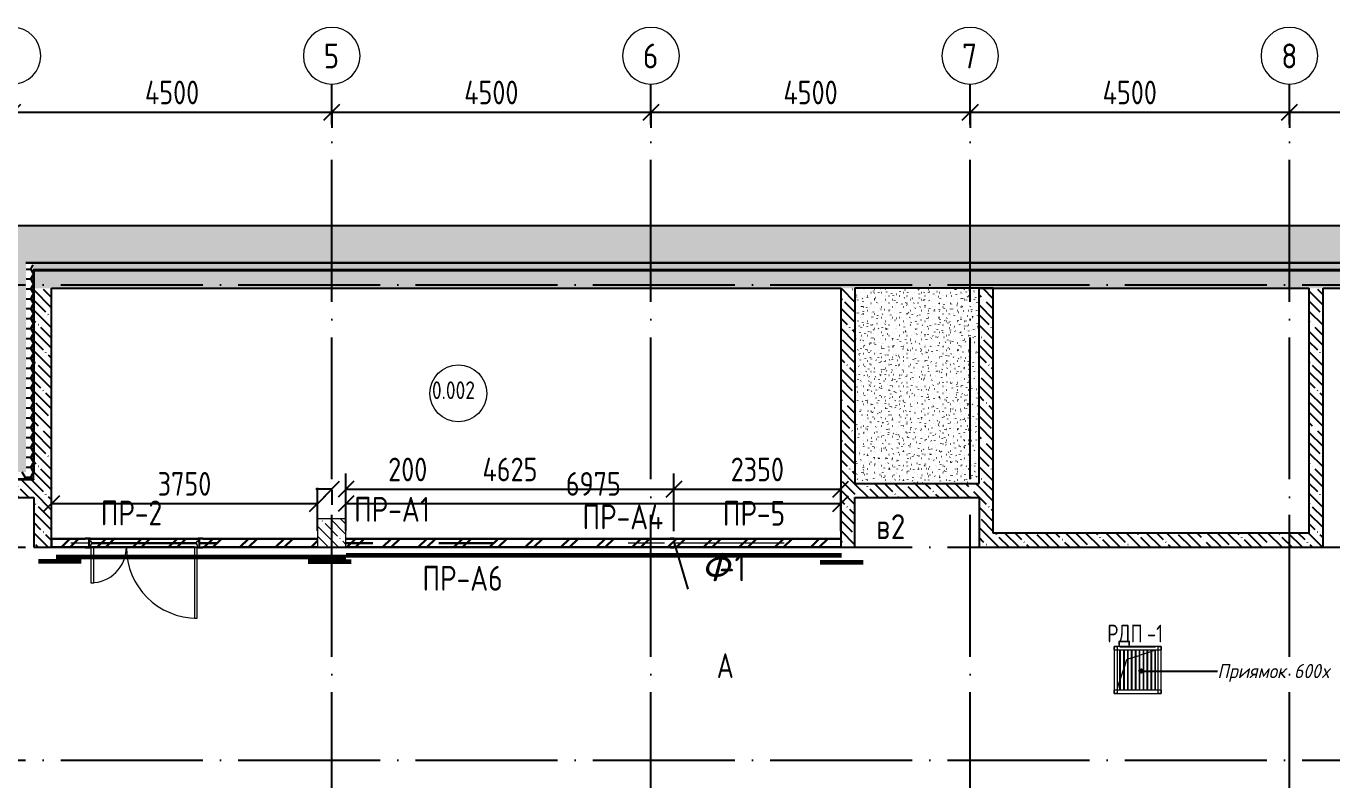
# Model space of a CAD drawing. Header units: millimetres. Extents: x -592259 to 288321, y -552984 to 293768.
# Drawn here: x 10719 to 29126, y 161022 to 171645 of the extents above; entities that cross this region are included whole.
import ezdxf

# ---------------------------------------------------------------- set-up
doc = ezdxf.new("R2010")
doc.units = ezdxf.units.MM
doc.linetypes.add('ADSK_Линия сетки', pattern=[2500, 2000, -250, 0, -250])
doc.layers.get('Defpoints').update_dxf_attribs({"color": 250})
for name, color, linetype, lineweight in [('0.2) Кирпич', 30, 'Continuous', 30), ('2.1)Фарх 2 выполн.', 160, 'Continuous', 30), ('3) Перемычки готовы', 3, 'Continuous', 30), ('4.1.3) Штук  3.1 вып по кирп подвал.', 6, 'Continuous', 60), ('A-ANNO-DIMS', 250, 'Continuous', 9), ('A-AREA-IDEN', 250, 'Continuous', 9), ('A-DETL', 250, 'Continuous', 5), ('A-DETL-1', 250, 'Continuous', 53), ('A-DETL-GENF-1', 250, 'Continuous', 5), ('A-DOOR', 250, 'Continuous', 5), ('A-DOOR-1', 250, 'Continuous', 13), ('A-DOOR-FRAM', 250, 'Continuous', 5), ('A-GENM-1', 250, 'Continuous', 5), ('A-GENM-2', 250, 'Continuous', 5), ('A-GENM-IDEN', 250, 'Continuous', 9), ('A-WALL', 250, 'Continuous', 9), ('A-WALL-1', 250, 'Continuous', 50), ('A-WALL-2', 250, 'Continuous', 5), ('A-WALL-3', 250, 'Continuous', 13), ('G-ANNO-SYMB-3', 250, 'Continuous', 9), ('G-ANNO-TEXT', 250, 'Continuous', 9), ('I-WALL-1', 250, 'Continuous', 5), ('S-COLS-1', 250, 'Continuous', 5), ('S-COLS-2', 250, 'Continuous', 5), ('S-FNDN-1', 250, 'Continuous', 5), ('Оси', 250, 'Continuous', 9), ('Оси-1', 250, 'ADSK_Линия сетки', 9)]:
    doc.layers.add(name, color=color, linetype=linetype, lineweight=lineweight)
doc.styles.add('GOST Common', font='', dxfattribs={"width": 0.9, "height": 350})
doc.styles.add('GOST Common_1', font='', dxfattribs={"width": 0.9, "height": 250})
doc.styles.add('GOST Common_2', font='', dxfattribs={"width": 0.8, "height": 350})
doc.styles.add('ISOCPEUR', font='isocpeur.ttf', dxfattribs={"width": 0.8, "height": 100})
doc.styles.add('ISOCPEUR_I', font='isocpeui.ttf', dxfattribs={"width": 0.9, "height": 12.5})
doc.styles.add('ISOCPEUR_I_1', font='ГОСТ тип А.ttf', dxfattribs={"height": 2500})
doc.styles.get("Standard").update_dxf_attribs({"font": 'ГОСТ тип А.ttf'})
doc.styles.get('GOST Common').set_extended_font_data('GOST Common')
doc.styles.get('GOST Common_1').set_extended_font_data('GOST Common')
doc.styles.get('GOST Common_2').set_extended_font_data('GOST Common')
doc.dimstyles.new('А3', dxfattribs={"dimtxt": 333, "dimasz": 222, "dimexe": 222, "dimexo": 111, "dimgap": 111, "dimtad": 1, "dimtoh": 1, "dimdec": 0, "dimrnd": 0.0015, "dimzin": 0, "dimdsep": 46, "dimtxsty": 'Standard', "dimblk": 'OBLIQUE', "dimcen": 0, "dimclrd": 7, "dimclre": 7, "dimclrt": 7, "dimadec": 0, "dimazin": 0, "dimtfac": 1, "dimtdec": 0, "dimtofl": 0, "dimtmove": 0, "dimatfit": 3, "dimfxl": 1, "dimtolj": 1, "dimtzin": 0, "dimarcsym": 0})
pattern_1 = [(135, (-2722.6, 109625.46), (-142.5612, -142.5612), []), (135, (-2580.04, 109625.46), (-142.5612, -142.5612), [252.016, -50.403, 3.353, -47.05])]
pattern_2 = [(0, (-2722.6, 109625.456), (120.968, 69.841), [80.645, -161.29]), (120, (-2722.6, 109625.456), (-120.96808, 69.84086), [80.645, -161.29]), (60, (-2722.6, 109625.456), (-8e-05, 139.68186), [0, -161.29, 80.645, 0])]
pattern_3 = [(45, (-2722.6, 109625.46), (-251.4472, 251.4472), []), (45, (-2722.6, 110006.46), (-251.4472, 251.4472), [])]

# ---------------------------------------------------------------- blocks, each defined once
blk = doc.blocks.new('BSC_Колонна _Прямоугольная - 400x400-V13-АР1_План расстановки фахверков на отм_ -3_400_ Секция 1_')
at = {"layer": 'S-COLS-2'}
h = blk.add_hatch(dxfattribs=at)
h.set_pattern_fill('FP_21', color=256, style=0, pattern_type=2)
h.set_pattern_definition([(135, (-17750, -54875), (-142.5619, -142.5619), []), (135, (-17607.44, -54875), (-142.5619, -142.5619), [252.016, -50.403, 3.353, -47.05])])
h.paths.add_polyline_path([(-200, -200), (200, -200), (200, 200), (-200, 200)])
at = {"layer": 'S-COLS-1'}
for p, q in [((200, 200), (-200, 200)), ((-200, 200), (-200, -200)), ((200, -200), (200, 200)), ((-200, -200), (200, -200))]:
    blk.add_line(p, q, dxfattribs=at)
blk = doc.blocks.new('Дверь_СКБ_2Ст - СОШ_Дв_1570_1550_x2100h _пр_ завертка-35617996-АР1_План расстановки фахверков на отм_ -3_400_ Секция 1_')
at = {"layer": 'A-DOOR'}
h = blk.add_hatch(dxfattribs=at)
h.set_pattern_fill('FP_50', color=256, style=0, pattern_type=2)
h.set_pattern_definition([(135, (1501.41, 124.685), (-14.14214, -14.14214), []), (225, (1501.41, 124.685), (14.14214, -14.14214), [])])
h.paths.add_polyline_path([(797.5, 60), (787.5, 60), (787.5, -60), (797.5, -60)])
at = {"layer": 'A-DOOR-FRAM'}
h = blk.add_hatch(dxfattribs=at)
h.set_pattern_fill('FP_51', color=256, style=0, pattern_type=2)
h.set_pattern_definition([(45, (-621.384, 124.685), (-14.1421, 14.1421), []), (135, (-621.384, 124.685), (-14.1421, -14.1421), [])])
h.paths.add_polyline_path([(-762.5, 60), (-772.5, 60), (-772.5, -60), (-762.5, -60)])
at = {"layer": 'A-DOOR'}
for centre, radius, start, end in [((-737.5, 60), 1000, 0, 90), ((762.5, 60), 500, 90, 180)]:
    blk.add_arc(centre, radius, start, end, dxfattribs=at)
at = {"layer": 'A-DOOR-1'}
for p, q in [((-737.5, 1060), (-737.5, 60)), ((-697.5, 1060), (-737.5, 1060)), ((-697.5, 60), (-697.5, 1060)), ((762.5, 560), (722.5, 560)), ((722.5, 560), (722.5, 60)), ((762.5, 60), (762.5, 560)), ((-737.5, 60), (-697.5, 60)), ((722.5, 60), (762.5, 60))]:
    blk.add_line(p, q, dxfattribs=at)
at = {"layer": 'A-DOOR-FRAM'}
for p, q in [((-747.5, 68), (-817.5, 68)), ((-817.5, 68), (-817.5, 60)), ((-817.5, 60), (-747.5, 60)), ((-762.5, 60), (-772.5, 60)), ((-772.5, 60), (-772.5, -60)), ((-737.5, 60), (-762.5, 60)), ((-762.5, 60), (-762.5, -20)), ((-762.5, -60), (-762.5, 60)), ((-747.5, 60), (-747.5, 68)), ((-737.5, 20), (-737.5, 60)), ((-727.5, 20), (-737.5, 20)), ((-727.5, -20), (-727.5, 20)), ((762.5, 20), (752.5, 20)), ((752.5, 20), (752.5, -20)), ((762.5, 60), (762.5, 20)), ((787.5, 60), (762.5, 60)), ((842.5, 68), (772.5, 68)), ((772.5, 68), (772.5, 60)), ((772.5, 60), (842.5, 60)), ((787.5, -20), (787.5, 60)), ((797.5, 60), (787.5, 60)), ((787.5, 60), (787.5, -60)), ((797.5, -60), (797.5, 60)), ((842.5, 60), (842.5, 68)), ((-747.5, -60), (-817.5, -60)), ((-817.5, -60), (-817.5, -68)), ((-817.5, -68), (-747.5, -68)), ((-772.5, -60), (-762.5, -60)), ((-762.5, -20), (-727.5, -20)), ((-747.5, -20), (-762.5, -20)), ((-762.5, -20), (-762.5, -60)), ((-762.5, -60), (-747.5, -60)), ((-747.5, -60), (-747.5, -20)), ((-747.5, -68), (-747.5, -60)), ((752.5, -20), (787.5, -20)), ((787.5, -20), (772.5, -20)), ((772.5, -20), (772.5, -60)), ((772.5, -60), (787.5, -60)), ((842.5, -60), (772.5, -60)), ((772.5, -60), (772.5, -68)), ((772.5, -68), (842.5, -68)), ((787.5, -60), (787.5, -20)), ((787.5, -60), (797.5, -60)), ((842.5, -68), (842.5, -60))]:
    blk.add_line(p, q, dxfattribs=at)
blk = doc.blocks.new('230_Приямок стенки вертикально _Фунд_Плита_ - 230_Приямок стенки вертикально _Фунд_Плита_-32143332-АР1_План расстановки фахверков на отм_ -3_400_ Секция 1_')
at = {"layer": 'S-FNDN-1'}
for p, q in [((-77, 174), (-33, 189)), ((-22, 193), (22, 207)), ((33, 211), (77, 226)), ((88, 229), (132, 244)), ((143, 248), (187, 262)), ((198, 266), (242, 281)), ((253, 284), (255, 285)), ((-242, -125), (-198, 5)), ((-186, 41), (-150, 150)), ((-150, 150), (-143, 152)), ((-132, 156), (-88, 171)), ((-285, -255), (-253, -160))]:
    blk.add_line(p, q, dxfattribs=at)
blk = doc.blocks.new('ADSK_КолоннаНесущая_Швеллер_Гнутый_ГОСТ 8278-83 - 140х60х5_таб_1-32331390-АР1_План расстановки фахверков на отм_ -3_400_ Секция 1_')
at = {"layer": 'S-COLS-1'}
for p, q in [((-16.2, 58), (-16.2, -58)), ((-11.2, -58), (-11.2, 58)), ((43.8, 70), (-4.2, 70)), ((-4.2, 65), (43.8, 65)), ((43.8, 65), (43.8, 70)), ((43.8, -65), (-4.2, -65)), ((-4.2, -70), (43.8, -70)), ((43.8, -70), (43.8, -65))]:
    blk.add_line(p, q, dxfattribs=at)
for centre, radius, start, end in [((-4.2, 58), 12, 90, 180), ((-4.2, 58), 7, 90, 180), ((-4.2, -58), 12, 180, 270), ((-4.2, -58), 7, 180, 270)]:
    blk.add_arc(centre, radius, start, end, dxfattribs=at)
blk = doc.blocks.new('Решетка металлическая РМ-1 _подвал_ - Решетка металлическая РМ-1 _подвал_-33342411-АР1_План расстановки фахверков на отм_ -3_400_ Секция 1_')
at = {"layer": 'A-GENM-2'}
for p, q in [((0, 615), (0, 660)), ((660, 660), (0, 660)), ((0, 660), (45, 660)), ((0, 660), (0, 0)), ((0, 615), (660, 615)), ((45, 0), (45, 660)), ((76.5, 615), (76.5, 45)), ((88.5, 45), (88.5, 615)), ((131.5, 615), (131.5, 45)), ((143.5, 45), (143.5, 615)), ((186.5, 615), (186.5, 45)), ((198.5, 45), (198.5, 615)), ((241.5, 615), (241.5, 45)), ((253.5, 45), (253.5, 615)), ((296.5, 615), (296.5, 45)), ((308.5, 45), (308.5, 615)), ((351.5, 615), (351.5, 45)), ((363.5, 45), (363.5, 615)), ((406.5, 615), (406.5, 45)), ((418.5, 45), (418.5, 615)), ((461.5, 615), (461.5, 45)), ((473.5, 45), (473.5, 615)), ((516.5, 615), (516.5, 45)), ((528.5, 45), (528.5, 615)), ((571.5, 615), (571.5, 45)), ((583.5, 45), (583.5, 615)), ((615, 660), (660, 660)), ((615, 660), (615, 0)), ((660, 660), (660, 615)), ((660, 0), (660, 660)), ((0, 0), (0, 45)), ((660, 45), (0, 45)), ((0, 0), (660, 0)), ((45, 0), (0, 0)), ((660, 0), (615, 0)), ((660, 45), (660, 0))]:
    blk.add_line(p, q, dxfattribs=at)
blk = doc.blocks.new('Ось сетки - Круг_Ø8 мм-39983606-АР1_План расстановки фахверков на отм_ -3_400_ Секция 1_')
at = {"layer": 'Оси'}
for start, end in [(360, 180), (180, 360)]:
    blk.add_arc((0, 0), 4, start, end, dxfattribs=at)
blk = doc.blocks.new('AAR_СКБ_Марка_Помещения - Номер-17325395-АР1_План расстановки фахверков на отм_ -3_400_ Секция 1_')
at = {"layer": 'A-AREA-IDEN'}
blk.add_circle((0, 1.5), 4, dxfattribs=at)
blk = doc.blocks.new('_Oblique')
at = {"color": 0, "linetype": 'ByBlock', "lineweight": -2}
blk.add_line((-0.5, -0.5), (0.5, 0.5), dxfattribs=at)
blk = doc.blocks.new('*D5403')
at = {"layer": 'A-ANNO-DIMS', "color": 7, "lineweight": -2, "transparency": 16777216}
for p, q in [((10527, 170432), (15027, 170432)), ((10527, 170421), (10527, 170210)), ((15027, 170421), (15027, 170210))]:
    blk.add_line(p, q, dxfattribs=at)
at = {"layer": 'Defpoints', "color": 0, "transparency": 16777216}
for p in [(10527, 170532), (15027, 170532), (15027, 170432)]:
    blk.add_point(p, dxfattribs=at)
at = {"layer": 'A-ANNO-DIMS', "color": 7, "lineweight": -2, "transparency": 16777216, "xscale": 222, "yscale": 222, "zscale": 222, "rotation": 180}
blk.add_blockref('_Oblique', (10527, 170432), dxfattribs=at)
at = {"layer": 'A-ANNO-DIMS', "color": 7, "lineweight": -2, "transparency": 16777216, "xscale": 222, "yscale": 222, "zscale": 222}
blk.add_blockref('_Oblique', (15027, 170432), dxfattribs=at)
at = {"layer": 'A-ANNO-DIMS', "color": 7, "lineweight": -2, "transparency": 16777216, "insert": (12777, 170710), "char_height": 333, "width": 2.57, "attachment_point": 5}
blk.add_mtext('\\A1;4500', dxfattribs=at)
blk = doc.blocks.new('*D5404')
at = {"layer": 'A-ANNO-DIMS', "color": 7, "lineweight": -2, "transparency": 16777216}
for p, q in [((15027, 170432), (19527, 170432)), ((15027, 170421), (15027, 170210)), ((19527, 170421), (19527, 170210))]:
    blk.add_line(p, q, dxfattribs=at)
at = {"layer": 'Defpoints', "color": 0, "transparency": 16777216}
for p in [(15027, 170532), (19527, 170532), (19527, 170432)]:
    blk.add_point(p, dxfattribs=at)
at = {"layer": 'A-ANNO-DIMS', "color": 7, "lineweight": -2, "transparency": 16777216, "xscale": 222, "yscale": 222, "zscale": 222, "rotation": 180}
blk.add_blockref('_Oblique', (15027, 170432), dxfattribs=at)
at = {"layer": 'A-ANNO-DIMS', "color": 7, "lineweight": -2, "transparency": 16777216, "xscale": 222, "yscale": 222, "zscale": 222}
blk.add_blockref('_Oblique', (19527, 170432), dxfattribs=at)
at = {"layer": 'A-ANNO-DIMS', "color": 7, "lineweight": -2, "transparency": 16777216, "insert": (17277, 170710), "char_height": 333, "width": 2.57, "attachment_point": 5}
blk.add_mtext('\\A1;4500', dxfattribs=at)
blk = doc.blocks.new('*D5405')
at = {"layer": 'A-ANNO-DIMS', "color": 7, "lineweight": -2, "transparency": 16777216}
for p, q in [((19527, 170432), (24027, 170432)), ((19527, 170421), (19527, 170210)), ((24027, 170421), (24027, 170210))]:
    blk.add_line(p, q, dxfattribs=at)
at = {"layer": 'Defpoints', "color": 0, "transparency": 16777216}
for p in [(19527, 170532), (24027, 170532), (24027, 170432)]:
    blk.add_point(p, dxfattribs=at)
at = {"layer": 'A-ANNO-DIMS', "color": 7, "lineweight": -2, "transparency": 16777216, "xscale": 222, "yscale": 222, "zscale": 222, "rotation": 180}
blk.add_blockref('_Oblique', (19527, 170432), dxfattribs=at)
at = {"layer": 'A-ANNO-DIMS', "color": 7, "lineweight": -2, "transparency": 16777216, "xscale": 222, "yscale": 222, "zscale": 222}
blk.add_blockref('_Oblique', (24027, 170432), dxfattribs=at)
at = {"layer": 'A-ANNO-DIMS', "color": 7, "lineweight": -2, "transparency": 16777216, "insert": (21777, 170710), "char_height": 333, "width": 2.57, "attachment_point": 5}
blk.add_mtext('\\A1;4500', dxfattribs=at)
blk = doc.blocks.new('*D5406')
at = {"layer": 'A-ANNO-DIMS', "color": 7, "lineweight": -2, "transparency": 16777216}
for p, q in [((24027, 170432), (28527, 170432)), ((24027, 170421), (24027, 170210)), ((28527, 170421), (28527, 170210))]:
    blk.add_line(p, q, dxfattribs=at)
at = {"layer": 'Defpoints', "color": 0, "transparency": 16777216}
for p in [(24027, 170532), (28527, 170532), (28527, 170432)]:
    blk.add_point(p, dxfattribs=at)
at = {"layer": 'A-ANNO-DIMS', "color": 7, "lineweight": -2, "transparency": 16777216, "xscale": 222, "yscale": 222, "zscale": 222, "rotation": 180}
blk.add_blockref('_Oblique', (24027, 170432), dxfattribs=at)
at = {"layer": 'A-ANNO-DIMS', "color": 7, "lineweight": -2, "transparency": 16777216, "xscale": 222, "yscale": 222, "zscale": 222}
blk.add_blockref('_Oblique', (28527, 170432), dxfattribs=at)
at = {"layer": 'A-ANNO-DIMS', "color": 7, "lineweight": -2, "transparency": 16777216, "insert": (26277, 170710), "char_height": 333, "width": 2.57, "attachment_point": 5}
blk.add_mtext('\\A1;4500', dxfattribs=at)
blk = doc.blocks.new('*D5407')
at = {"layer": 'A-ANNO-DIMS', "color": 7, "lineweight": -2, "transparency": 16777216}
for p, q in [((28527, 170432), (33427, 170432)), ((28527, 170421), (28527, 170210)), ((33427, 170421), (33427, 170210))]:
    blk.add_line(p, q, dxfattribs=at)
at = {"layer": 'Defpoints', "color": 0, "transparency": 16777216}
for p in [(28527, 170532), (33427, 170532), (33427, 170432)]:
    blk.add_point(p, dxfattribs=at)
at = {"layer": 'A-ANNO-DIMS', "color": 7, "lineweight": -2, "transparency": 16777216, "xscale": 222, "yscale": 222, "zscale": 222, "rotation": 180}
blk.add_blockref('_Oblique', (28527, 170432), dxfattribs=at)
at = {"layer": 'A-ANNO-DIMS', "color": 7, "lineweight": -2, "transparency": 16777216, "xscale": 222, "yscale": 222, "zscale": 222}
blk.add_blockref('_Oblique', (33427, 170432), dxfattribs=at)
at = {"layer": 'A-ANNO-DIMS', "color": 7, "lineweight": -2, "transparency": 16777216, "insert": (30977, 170710), "char_height": 333, "width": 2.57, "attachment_point": 5}
blk.add_mtext('\\A1;4900', dxfattribs=at)
blk = doc.blocks.new('*D5415')
at = {"layer": 'A-ANNO-DIMS', "color": 7, "lineweight": -2, "transparency": 16777216}
for p, q in [((15227, 164811), (15227, 165341)), ((15027, 165119), (14805, 165119)), ((15027, 165108), (15027, 164897)), ((15227, 165119), (16526, 165119))]:
    blk.add_line(p, q, dxfattribs=at)
at = {"layer": 'Defpoints', "color": 0, "transparency": 16777216}
for p in [(15027, 165219), (15227, 165119), (15227, 164700)]:
    blk.add_point(p, dxfattribs=at)
at = {"layer": 'A-ANNO-DIMS', "color": 7, "lineweight": -2, "transparency": 16777216, "xscale": 222, "yscale": 222, "zscale": 222}
blk.add_blockref('_Oblique', (15027, 165119), dxfattribs=at)
at = {"layer": 'A-ANNO-DIMS', "color": 7, "lineweight": -2, "transparency": 16777216, "xscale": 222, "yscale": 222, "zscale": 222, "rotation": 180}
blk.add_blockref('_Oblique', (15227, 165119), dxfattribs=at)
at = {"layer": 'A-ANNO-DIMS', "color": 7, "lineweight": -2, "transparency": 16777216, "insert": (16099, 165397), "char_height": 333, "width": 1.86, "attachment_point": 5}
blk.add_mtext('\\A1;200', dxfattribs=at)
blk = doc.blocks.new('*D5416')
at = {"layer": 'A-ANNO-DIMS', "color": 7, "lineweight": -2, "transparency": 16777216}
for p, q in [((15227, 164811), (15227, 165341)), ((19852, 164529), (19852, 165341)), ((15227, 165119), (19852, 165119))]:
    blk.add_line(p, q, dxfattribs=at)
at = {"layer": 'Defpoints', "color": 0, "transparency": 16777216}
for p in [(19852, 165119), (15227, 164700), (19852, 164418)]:
    blk.add_point(p, dxfattribs=at)
at = {"layer": 'A-ANNO-DIMS', "color": 7, "lineweight": -2, "transparency": 16777216, "xscale": 222, "yscale": 222, "zscale": 222, "rotation": 180}
blk.add_blockref('_Oblique', (15227, 165119), dxfattribs=at)
at = {"layer": 'A-ANNO-DIMS', "color": 7, "lineweight": -2, "transparency": 16777216, "xscale": 222, "yscale": 222, "zscale": 222}
blk.add_blockref('_Oblique', (19852, 165119), dxfattribs=at)
at = {"layer": 'A-ANNO-DIMS', "color": 7, "lineweight": -2, "transparency": 16777216, "insert": (17540, 165397), "char_height": 333, "width": 2.57, "attachment_point": 5}
blk.add_mtext('\\A1;4625', dxfattribs=at)
blk = doc.blocks.new('*D5417')
at = {"layer": 'A-ANNO-DIMS', "color": 7, "lineweight": -2, "transparency": 16777216}
for p, q in [((19852, 164529), (19852, 165341)), ((19852, 165119), (22202, 165119)), ((22202, 165108), (22202, 164897))]:
    blk.add_line(p, q, dxfattribs=at)
at = {"layer": 'Defpoints', "color": 0, "transparency": 16777216}
for p in [(22202, 165219), (22202, 165119), (19852, 164418)]:
    blk.add_point(p, dxfattribs=at)
at = {"layer": 'A-ANNO-DIMS', "color": 7, "lineweight": -2, "transparency": 16777216, "xscale": 222, "yscale": 222, "zscale": 222, "rotation": 180}
blk.add_blockref('_Oblique', (19852, 165119), dxfattribs=at)
at = {"layer": 'A-ANNO-DIMS', "color": 7, "lineweight": -2, "transparency": 16777216, "xscale": 222, "yscale": 222, "zscale": 222}
blk.add_blockref('_Oblique', (22202, 165119), dxfattribs=at)
at = {"layer": 'A-ANNO-DIMS', "color": 7, "lineweight": -2, "transparency": 16777216, "insert": (21027, 165397), "char_height": 333, "width": 2.48, "attachment_point": 5}
blk.add_mtext('\\A1;2350', dxfattribs=at)
blk = doc.blocks.new('ADSK_Марка_Перемычка - Экземпляр_ADSK_Позиция-34100395-АР1_План расстановки фахверков на отм_ -3_400_ Секция 1_')
at = {"layer": 'A-GENM-IDEN'}
blk.add_line((-2.5, 0), (2.5, 0), dxfattribs=at)
blk = doc.blocks.new('*D5439')
at = {"color": 7, "lineweight": -2, "transparency": 16777216}
for p, q in [((11077, 164531), (11077, 165138)), ((14827, 164531), (14827, 165138)), ((11077, 164916), (14827, 164916))]:
    blk.add_line(p, q, dxfattribs=at)
at = {"layer": 'Defpoints', "color": 0, "transparency": 16777216}
for p in [(14827, 164916), (11077, 164420), (14827, 164420)]:
    blk.add_point(p, dxfattribs=at)
at = {"color": 7, "lineweight": -2, "transparency": 16777216, "xscale": 222, "yscale": 222, "zscale": 222, "rotation": 180}
blk.add_blockref('_Oblique', (11077, 164916), dxfattribs=at)
at = {"color": 7, "lineweight": -2, "transparency": 16777216, "xscale": 222, "yscale": 222, "zscale": 222}
blk.add_blockref('_Oblique', (14827, 164916), dxfattribs=at)
at = {"color": 7, "transparency": 16777216, "insert": (12952, 165194), "char_height": 333, "attachment_point": 5}
blk.add_mtext('\\A1;3750', dxfattribs=at)
blk = doc.blocks.new('*D5440')
at = {"color": 7, "lineweight": -2, "transparency": 16777216}
for p, q in [((15227, 164531), (15227, 165138)), ((22202, 164531), (22202, 165138)), ((15227, 164916), (22202, 164916))]:
    blk.add_line(p, q, dxfattribs=at)
at = {"layer": 'Defpoints', "color": 0, "transparency": 16777216}
for p in [(22202, 164916), (15227, 164420), (22202, 164420)]:
    blk.add_point(p, dxfattribs=at)
at = {"color": 7, "lineweight": -2, "transparency": 16777216, "xscale": 222, "yscale": 222, "zscale": 222, "rotation": 180}
blk.add_blockref('_Oblique', (15227, 164916), dxfattribs=at)
at = {"color": 7, "lineweight": -2, "transparency": 16777216, "xscale": 222, "yscale": 222, "zscale": 222}
blk.add_blockref('_Oblique', (22202, 164916), dxfattribs=at)
at = {"color": 7, "transparency": 16777216, "insert": (18715, 165194), "char_height": 333, "attachment_point": 5}
blk.add_mtext('\\A1;6975', dxfattribs=at)

msp = doc.modelspace()

# ---------------------------------------------------------------- hatches: boundary and pattern name
at = {"layer": '0.2) Кирпич'}
h = msp.add_hatch(dxfattribs=at)
h.set_pattern_fill('FP_7', color=256, style=0, pattern_type=2)
h.set_pattern_definition(pattern_3)
h.paths.add_polyline_path([(13212.4788, 164300.4566), (14827.4021, 164300.4566), (14827.4021, 164420.4566), (13167.4788, 164420.4566), (13167.4788, 164300.4566)])
h.paths.add_polyline_path([(13167.4788, 164300.4566), (13167.4788, 164420.4566), (11077.4788, 164420.4566), (11077.4788, 164300.4566), (11552.4788, 164300.4566)])
h = msp.add_hatch(dxfattribs=at)
h.set_pattern_fill('FP_7', color=256, style=0, pattern_type=2)
h.set_pattern_definition(pattern_3)
h.paths.add_polyline_path([(22202.4021, 164300.4566), (22202.4021, 164420.4566), (15227.4411, 164420.4566), (15227.4411, 164300.4566), (21808.4254, 164300.4566)])
at = {"layer": 'A-DETL-GENF-1', "lineweight": -2}
h = msp.add_hatch(dxfattribs=at)
h.set_pattern_fill('FP_56', color=256, style=0, pattern_type=2)
h.set_pattern_definition([(135, (-2298.33, 109625.46), (-424.2641, 3e-14), [600, 0, 0, 0]), (45, (-2722.6, 109625.46), (-424.2641, 0), [600, 0, 0, 0]), (45, (-2722.6, 109837.6), (-424.2641, 0), [150, -450]), (135, (-2404.4, 109943.65), (-424.2641, 3e-14), [150, -450]), (45, (-2404.4, 109731.52), (-424.2641, 0), [150, -450]), (135, (-2510.47, 109625.46), (-424.2641, 3e-14), [150, -450])])
h.paths.add_polyline_path([(66467.4021, 152320.3258), (66467.4021, 152840.4566), (-3032.6198, 152840.4566), (-3032.6198, 168310.4572), (6487.3802, 168310.4572), (6487.3802, 165360.456), (10717.4399, 165360.456), (10717.4399, 168310.4572), (66937.4021, 168310.4572), (66937.4021, 165360.4566), (68711.3946, 165360.4566), (68711.3946, 165880.4566), (67457.4021, 165880.4566), (67457.4021, 168830.4572), (10197.4399, 168830.4572), (10197.4399, 165880.456), (7007.3802, 165880.456), (7007.3802, 168830.4572), (-3552.6198, 168830.4572), (-3552.6198, 152320.4566), (65947.4062, 152320.3258)])
h = msp.add_hatch(dxfattribs=at)
h.set_pattern_fill('FP_57', color=256, style=0, pattern_type=2)
h.set_pattern_definition([(0, (-2722.6, 109625.456), (203.2, 50.8), [3.353, -149.047, 3.353, -149.047, -812.8]), (0, (-2722.6, 109625.456), (203.2, 50.8), [-304.8, 3.353, -301.447, 3.353, -149.047, -355.6]), (0, (-2722.6, 109625.456), (203.2, 50.8), [-762, 3.353, -98.247, 3.353, -250.647]), (120, (-2646.4, 109650.856), (-145.59409, 150.576362), [3.353, -149.047, 3.353, -149.047, -812.8]), (120, (-2646.4, 109650.856), (-145.59409, 150.576362), [-304.8, 3.353, -301.447, 3.353, -149.047, -355.6]), (120, (-2646.4, 109650.856), (-145.59409, 150.576362), [-762, 3.353, -98.247, 3.353, -250.647]), (240, (-2621, 109752.456), (-57.60591, -201.376362), [3.353, -149.047, 3.353, -149.047, -812.8]), (240, (-2621, 109752.456), (-57.60591, -201.376362), [-304.8, 3.353, -301.447, 3.353, -149.047, -355.6]), (240, (-2621, 109752.456), (-57.60591, -201.376362), [-762, 3.353, -98.247, 3.353, -250.647])])
h.paths.add_polyline_path([(24152.4021, 165200.4566), (24152.4021, 167950.456), (22402.4021, 167950.456), (22402.4021, 165200.4566)])
at = {"layer": 'A-WALL', "lineweight": -2}
for points in [[(10819.4399, 165258.456), (10827.4399, 165258.456), (10827.4399, 168208.4572), (10819.4399, 168208.4572), (10819.4399, 165358.456)], [(66827.4021, 168200.4572), (66835.4021, 168200.4572), (66835.4021, 168208.4572), (10827.4399, 168208.4572), (10827.4399, 168200.4572), (66577.4021, 168200.4572)], [(10827.4399, 165250.456), (10827.4399, 165258.456), (6377.3802, 165258.456), (6377.3802, 165250.456), (9668.2633, 165250.456)]]:
    msp.add_hatch(color=256, dxfattribs=at).paths.add_polyline_path(points)
at = {"layer": 'A-WALL-2', "lineweight": -2}
h = msp.add_hatch(dxfattribs=at)
h.set_pattern_fill('FP_2', color=256, style=0, pattern_type=2)
h.set_pattern_definition(pattern_2)
h.paths.add_polyline_path([(10719.4399, 165358.456), (10819.4399, 165358.456), (10819.4399, 168308.4572), (10719.4399, 168308.4572), (10719.4399, 165360.456)])
h = msp.add_hatch(dxfattribs=at)
h.set_pattern_fill('FP_2', color=256, style=0, pattern_type=2)
h.set_pattern_definition(pattern_2)
h.paths.add_polyline_path([(66835.4021, 168208.4572), (66935.4021, 168208.4572), (66935.4021, 168308.4572), (10827.4399, 168308.4572), (10827.4399, 168310.4572), (10819.4399, 168310.4572), (10819.4399, 168208.4572), (65513.0091, 168208.4572)])
h = msp.add_hatch(dxfattribs=at)
h.set_pattern_fill('FP_2', color=256, style=0, pattern_type=2)
h.set_pattern_definition(pattern_2)
h.paths.add_polyline_path([(10819.4399, 165258.456), (10819.4399, 165358.456), (6385.3802, 165358.456), (6385.3802, 165258.456), (9668.2633, 165258.456)])
at = {"layer": 'G-ANNO-TEXT', "lineweight": -2}
h = msp.add_hatch(color=256, dxfattribs=at)
edge = h.paths.add_edge_path()
edge.add_arc((26436.3036, 162556.153), 25, 0, 360)
at = {"layer": 'I-WALL-1', "lineweight": -2}
h = msp.add_hatch(dxfattribs=at)
h.set_pattern_fill('FP_1', color=256, style=0, pattern_type=2)
h.set_pattern_definition(pattern_1)
h.paths.add_polyline_path([(33227.4021, 167950.4572), (33227.4021, 168200.4572), (10827.4399, 168200.4572), (10827.4399, 167950.4572), (31520.5551, 167950.4572)])
h = msp.add_hatch(dxfattribs=at)
h.set_pattern_fill('FP_1', color=256, style=0, pattern_type=2)
h.set_pattern_definition(pattern_1)
h.paths.add_polyline_path([(10827.4399, 164300.4566), (11077.4399, 164300.4566), (11077.4399, 167950.4572), (10827.4399, 167950.4572), (10827.4399, 165000.456)])
h = msp.add_hatch(dxfattribs=at)
h.set_pattern_fill('FP_1', color=256, style=0, pattern_type=2)
h.set_pattern_definition(pattern_1)
h.paths.add_polyline_path([(22402.4021, 164300.4566), (22402.4021, 167950.456), (22202.4022, 167950.456), (22202.4021, 164300.4566)])
h = msp.add_hatch(dxfattribs=at)
h.set_pattern_fill('FP_1', color=256, style=0, pattern_type=2)
h.set_pattern_definition(pattern_1)
h.paths.add_polyline_path([(24152.4021, 164300.4566), (24352.4021, 164300.4566), (24352.4021, 167950.456), (24152.4021, 167950.456), (24152.4021, 165000.4566)])
h = msp.add_hatch(dxfattribs=at)
h.set_pattern_fill('FP_1', color=256, style=0, pattern_type=2)
h.set_pattern_definition(pattern_1)
h.paths.add_polyline_path([(29002.4021, 164300.4566), (29002.4021, 167950.4572), (28802.4021, 167950.4572), (28802.4021, 164300.4566)])
h = msp.add_hatch(dxfattribs=at)
h.set_pattern_fill('FP_1', color=256, style=0, pattern_type=2)
h.set_pattern_definition(pattern_1)
h.paths.add_polyline_path([(10827.4399, 165000.456), (10827.4399, 165250.456), (6377.3802, 165250.456), (6377.3802, 165000.456), (7240.2308, 165000.456)])
h = msp.add_hatch(dxfattribs=at)
h.set_pattern_fill('FP_1', color=256, style=0, pattern_type=2)
h.set_pattern_definition(pattern_1)
h.paths.add_polyline_path([(24152.4021, 165000.4566), (24152.4021, 165200.4566), (22402.4021, 165200.4566), (22402.4021, 165000.4566)])
h = msp.add_hatch(dxfattribs=at)
h.set_pattern_fill('FP_1', color=256, style=0, pattern_type=2)
h.set_pattern_definition(pattern_1)
h.paths.add_polyline_path([(28802.4021, 164300.4566), (28802.4021, 164500.4566), (24352.4021, 164500.4566), (24352.4021, 164300.4566), (26664.4903, 164300.4566)])

# ---------------------------------------------------------------- linework, layer by layer
at = {"layer": '0.2) Кирпич'}
for p, q in [((11552.4788, 164420.4566), (11077.4788, 164420.4566)), ((11622.4788, 164420.4566), (13142.4788, 164420.4566)), ((14827.4021, 164420.4566), (13212.4788, 164420.4566)), ((22202.4021, 164420.4566), (15227.4411, 164420.4566)), ((11077.4399, 164300.4566), (12885.2165, 164300.4566)), ((11077.4788, 164300.4566), (11552.4788, 164300.4566)), ((13092.4788, 164300.4566), (11672.4788, 164300.4566)), ((13212.4788, 164300.4566), (14827.4021, 164300.4566)), ((15227.4411, 164300.4566), (22202.4021, 164300.4566))]:
    msp.add_line(p, q, dxfattribs=at)
at = {"layer": '2.1)Фарх 2 выполн.', "lineweight": -2}
msp.add_line((19854.6046, 164363.9671), (20047.2383, 163707.8348), dxfattribs=at)
at = {"layer": '3) Перемычки готовы'}
for p, q in [((13122.4788, 164360.4566), (11642.4788, 164360.4566)), ((13417.4788, 164360.4566), (13167.4788, 164360.4566)), ((15607.4411, 164360.4566), (15227.4411, 164360.4566)), ((17307.4411, 164360.4566), (16537.4411, 164360.4566))]:
    msp.add_line(p, q, dxfattribs=at)
at = {"layer": '4.1.3) Штук  3.1 вып по кирп подвал.'}
for points in [[(15232.1927, 164188.3994), (22214.9042, 164188.3994)], [(11142.7698, 164163.5956), (14827.4021, 164163.5956)], [(14827.4021, 164163.5956), (15227.4021, 164163.5956)]]:
    msp.add_lwpolyline(points, dxfattribs=at)
at = {"layer": '4.1.3) Штук  3.1 вып по кирп подвал.', "color": 2}
for points in [[(10892.1954, 164103.9498), (11495.7527, 164103.9498)], [(14697.0462, 164099.5748), (15300.6036, 164099.5748)], [(21913.5422, 164091.3415), (22517.0995, 164091.3415)]]:
    msp.add_lwpolyline(points, dxfattribs=at)
at = {"layer": 'A-DETL', "lineweight": -2}
for p, q in [((22402.4021, 167950.456), (22402.4021, 165200.4566)), ((24152.4021, 167950.456), (22402.4021, 167950.456)), ((24152.4021, 165200.4566), (24152.4021, 167950.456)), ((22402.4021, 165200.4566), (24152.4021, 165200.4566))]:
    msp.add_line(p, q, dxfattribs=at)
at = {"layer": 'A-DETL-1', "lineweight": -2}
for p, q in [((67457.4021, 168830.4572), (10197.4399, 168830.4572)), ((10717.4399, 168310.4572), (66937.4021, 168310.4572))]:
    msp.add_line(p, q, dxfattribs=at)
at = {"layer": 'A-GENM-1'}
for p, q in [((11597.4788, 164360.4566), (11347.4788, 164360.4566)), ((19717.4411, 164360.4566), (19207.4411, 164360.4566)), ((21407.4411, 164360.4566), (19857.4411, 164360.4566))]:
    msp.add_line(p, q, dxfattribs=at)
at = {"layer": 'A-WALL-1', "lineweight": -2}
for p, q in [((33227.4021, 168200.4572), (10827.4399, 168200.4572)), ((10827.4399, 168200.4572), (10827.4399, 165360.456)), ((11077.4399, 167950.4572), (22202.4021, 167950.4572)), ((11077.4399, 164300.4566), (11077.4399, 167950.4572)), ((22202.4021, 167950.4572), (22202.4021, 164300.4566)), ((24152.4021, 167950.4572), (28802.4021, 167950.4572)), ((24352.4021, 167950.456), (24152.4021, 167950.456)), ((24352.4021, 164500.4566), (24352.4021, 167950.456)), ((28802.4021, 167950.4572), (28802.4021, 164500.4566)), ((29002.4021, 164300.4566), (29002.4021, 167950.4572)), ((29002.4021, 167950.4572), (33227.4021, 167950.4572)), ((10827.4399, 165250.456), (6377.3802, 165250.456)), ((10827.4399, 165250.456), (10827.4399, 165258.456)), ((6377.3802, 165000.456), (10827.4399, 165000.456)), ((10827.4399, 165000.456), (10827.4399, 164300.4566)), ((22402.4021, 164300.4566), (22402.4021, 165000.4566)), ((22402.4021, 165000.4566), (24152.4021, 165000.4566)), ((24152.4021, 165000.4566), (24152.4021, 164300.4566)), ((28802.4021, 164500.4566), (24352.4021, 164500.4566)), ((10827.4399, 164300.4566), (11077.4399, 164300.4566)), ((22202.4021, 164300.4566), (22402.4021, 164300.4566)), ((24152.4021, 164300.4566), (29002.4021, 164300.4566))]:
    msp.add_line(p, q, dxfattribs=at)
at = {"layer": 'A-WALL-2', "lineweight": -2}
for p, q in [((66937.4021, 168308.4572), (10717.4399, 168308.4572)), ((10819.4399, 168308.4572), (10819.4399, 168310.4572))]:
    msp.add_line(p, q, dxfattribs=at)
at = {"layer": 'A-WALL-3', "lineweight": -2}
for p, q in [((10819.4399, 168208.4572), (10819.4399, 165258.456)), ((66835.4021, 168208.4572), (10819.4399, 168208.4572)), ((10827.4399, 168200.4572), (38127.4021, 168200.4572)), ((10819.4399, 165258.456), (6385.3802, 165258.456)), ((11077.4788, 164420.4566), (11077.4788, 164300.4566))]:
    msp.add_line(p, q, dxfattribs=at)
at = {"layer": 'G-ANNO-TEXT', "lineweight": -2}
msp.add_line((26436.3036, 162556.153), (27512.4511, 162556.153), dxfattribs=at)
msp.add_circle((26436.3036, 162556.153), 25, dxfattribs=at)
at = {"layer": 'Оси-1', "lineweight": -2}
for p, q in [((15027.4021, 150257.9072), (15027.4021, 170827.4611)), ((19527.4021, 150257.9072), (19527.4021, 170827.4611)), ((24027.4021, 150257.9072), (24027.4021, 170827.4611)), ((28527.4021, 150257.9072), (28527.4021, 170827.4611)), ((-6292.1491, 168000.4566), (69851.8838, 168000.4566)), ((-6292.1491, 164300.4566), (69851.8838, 164300.4566)), ((-6292.1491, 161300.4566), (69851.8838, 161300.4566))]:
    msp.add_line(p, q, dxfattribs=at)

# ---------------------------------------------------------------- block references
at = {"layer": 'A-AREA-IDEN', "lineweight": -2, "xscale": 99.99999999999993, "yscale": 99.99999999999993, "zscale": 99.99999999999993}
msp.add_blockref('AAR_СКБ_Марка_Помещения - Номер-17325395-АР1_План расстановки фахверков на отм_ -3_400_ Секция 1_', (16811.8739, 166319.9201), dxfattribs=at)
at = {"layer": 'A-DOOR', "lineweight": -2, "rotation": 180}
msp.add_blockref('Дверь_СКБ_2Ст - СОШ_Дв_1570_1550_x2100h _пр_ завертка-35617996-АР1_План расстановки фахверков на отм_ -3_400_ Секция 1_', (12394.9788, 164360.4566), dxfattribs=at)
at = {"layer": 'A-GENM-2', "lineweight": -2}
msp.add_blockref('Решетка металлическая РМ-1 _подвал_ - Решетка металлическая РМ-1 _подвал_-33342411-АР1_План расстановки фахверков на отм_ -3_400_ Секция 1_', (26057.4021, 162240.4566), dxfattribs=at)
at = {"layer": 'A-GENM-IDEN', "lineweight": -2, "xscale": 99.99999999999993, "yscale": 99.99999999999993, "zscale": 99.99999999999993}
msp.add_blockref('ADSK_Марка_Перемычка - Экземпляр_ADSK_Позиция-34100395-АР1_План расстановки фахверков на отм_ -3_400_ Секция 1_', (26387.4021, 162896.0008), dxfattribs=at)
at = {"layer": 'S-COLS-1', "lineweight": -2}
msp.add_blockref('BSC_Колонна _Прямоугольная - 400x400-V13-АР1_План расстановки фахверков на отм_ -3_400_ Секция 1_', (15027.4021, 164500.4566), dxfattribs=at)
at = {"layer": 'S-COLS-1', "lineweight": -2, "rotation": 180}
msp.add_blockref('ADSK_КолоннаНесущая_Швеллер_Гнутый_ГОСТ 8278-83 - 140х60х5_таб_1-32331390-АР1_План расстановки фахверков на отм_ -3_400_ Секция 1_', (19841.2411, 164360.4566), dxfattribs=at)
at = {"layer": 'S-FNDN-1', "lineweight": -2}
msp.add_blockref('230_Приямок стенки вертикально _Фунд_Плита_ - 230_Приямок стенки вертикально _Фунд_Плита_-32143332-АР1_План расстановки фахверков на отм_ -3_400_ Секция 1_', (26387.4021, 162570.4566), dxfattribs=at)
at = {"layer": 'Оси', "lineweight": -2, "xscale": 99.99999999999993, "yscale": 99.99999999999993, "zscale": 99.99999999999993}
for p in [(10527.4021, 171227.4611), (15027.4021, 171227.4611), (19527.4021, 171227.4611), (24027.4021, 171227.4611), (28527.4021, 171227.4611)]:
    msp.add_blockref('Ось сетки - Круг_Ø8 мм-39983606-АР1_План расстановки фахверков на отм_ -3_400_ Секция 1_', p, dxfattribs=at)

# ---------------------------------------------------------------- texts
at = {"layer": '2.1)Фарх 2 выполн.', "lineweight": -2, "char_height": 400, "attachment_point": 1, "style": 'ISOCPEUR_I_1'}
for s, insert, width in [('\\fISOCPEUR|b0|i1|c204|p34|;Ф', (20229.2186, 164220.7991), 312.658125), ('-1', (20487.1873, 164220.7991), 384.81)]:
    msp.add_mtext(s, dxfattribs=dict(at, insert=insert, width=width))
at = {"layer": '3) Перемычки готовы', "char_height": 350, "width": 333.502, "attachment_point": 1, "style": 'ISOCPEUR_I_1'}
for s, insert in [('ПР-2', (11770.5913, 164959.2617)), ('ПР-А1', (15342.1293, 165010.0589)), ('ПР-5', (20539.6422, 164953.9736)), ('ПР-А4', (18561.6477, 164903.3479)), ('ПР-А6', (16305.5608, 164038.3843))]:
    msp.add_mtext(s, dxfattribs=dict(at, insert=insert))
at = {"layer": 'A-AREA-IDEN', "lineweight": -2, "insert": (16440.1997, 166638.6506), "char_height": 250, "width": 858.607312, "attachment_point": 1, "style": 'ISOCPEUR'}
msp.add_mtext('0.002', dxfattribs=at)
at = {"layer": 'A-GENM-IDEN', "lineweight": -2, "char_height": 250, "attachment_point": 1, "style": 'GOST Common_2'}
for s, insert, width in [('РДП', (25960.0713, 163209.1382), 678.227625), ('-1', (26519.665, 163209.1382), 331.898625)]:
    msp.add_mtext(s, dxfattribs=dict(at, insert=insert, width=width))
at = {"layer": 'G-ANNO-SYMB-3', "lineweight": -2, "char_height": 350, "attachment_point": 1, "style": 'GOST Common_1'}
for s, insert, width in [(' 2', (22908.1048, 164766.2601), 359.156), ('\\fGOST Common|b0|i0|c204|p34|;\\W.8;в', (22707.0215, 164766.2601), 243.713), ('\\fGOST Common|b0|i0|c204|p34|;\\W.8;А', (20454.6992, 162807.3774), 307.848)]:
    msp.add_mtext(s, dxfattribs=dict(at, insert=insert, width=width))
at = {"layer": 'G-ANNO-TEXT', "lineweight": -2, "char_height": 200, "attachment_point": 1, "style": 'ISOCPEUR_I'}
for s, insert, width in [('Приямок', (27512.4511, 162656.153), 1168.860375), (' 600', (28476.8574, 162656.153), 613.290937), ('\\fISOCPEUR|b0|i1|c204|p34|;\\W.9;х', (28982.873, 162656.153), 158.734125)]:
    msp.add_mtext(s, dxfattribs=dict(at, insert=insert, width=width))
at = {"layer": 'Оси', "lineweight": -2, "char_height": 350, "width": 274.177125, "attachment_point": 1, "style": 'GOST Common'}
for s, insert in [('\\fGOST Common|b0|i0|c204|p34|;\\W.9;5', (14913.6215, 171399.9945)), ('\\fGOST Common|b0|i0|c204|p34|;\\W.9;6', (19413.6215, 171399.9945)), ('\\fGOST Common|b0|i0|c204|p34|;\\W.9;7', (23913.6215, 171399.9945)), ('\\fGOST Common|b0|i0|c204|p34|;\\W.9;8', (28413.6215, 171399.9945))]:
    msp.add_mtext(s, dxfattribs=dict(at, insert=insert))

# ---------------------------------------------------------------- dimensions: what is measured, and where the dimension line sits
for base, p1, p2, picture, middle in [((14827.4021, 164916.2333), (11077.4788, 164420.4566), (14827.4021, 164420.4566), '*D5439', (12952.4405, 165193.7333)), ((22202.4021, 164916.2333), (15227.4411, 164420.4566), (22202.4021, 164420.4566), '*D5440', (18714.9216, 165193.7333))]:
    dim = msp.add_linear_dim(base=base, p1=p1, p2=p2, dimstyle='А3')
    dim.commit()
    dim.dimension.update_dxf_attribs({"geometry": picture, "text_midpoint": middle})
at = {"layer": 'A-ANNO-DIMS', "lineweight": -2}
for base, p1, p2, picture, middle in [((15027.4021, 170432.1494), (10527.4021, 170532.1343), (15027.4021, 170532.1343), '*D5403', (12777.4021, 170709.6494)), ((19527.4021, 170432.1494), (15027.4021, 170532.1343), (19527.4021, 170532.1343), '*D5404', (17277.4021, 170709.6494)), ((24027.4021, 170432.1494), (19527.4021, 170532.1343), (24027.4021, 170532.1343), '*D5405', (21777.4021, 170709.6494)), ((28527.4021, 170432.1494), (24027.4021, 170532.1343), (28527.4021, 170532.1343), '*D5406', (26277.4021, 170709.6494)), ((33427.4021, 170432.1494), (28527.4021, 170532.1343), (33427.4021, 170532.1343), '*D5407', (30977.4021, 170709.6494)), ((15227.4021, 165119.0239), (15027.4021, 165219.0088), (15227.4021, 164700.4566), '*D5415', (16098.7521, 165396.5239)), ((19852.4411, 165119.0239), (15227.4021, 164700.4566), (19852.4411, 164418.4566), '*D5416', (17539.9216, 165396.5239)), ((22202.4021, 165119.0239), (19852.4411, 164418.4566), (22202.4021, 165219.0088), '*D5417', (21027.4216, 165396.5239))]:
    dim = msp.add_linear_dim(base=base, p1=p1, p2=p2, dimstyle='А3', dxfattribs=at)
    dim.commit()
    dim.dimension.update_dxf_attribs({"geometry": picture, "text_midpoint": middle})

doc.saveas('drawing.dxf')
